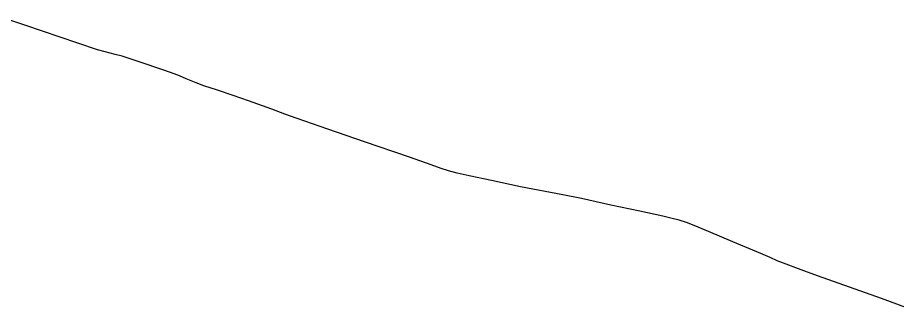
# Model space of a CAD drawing. Header units: metres. Extents: x 2534007 to 2539113, y 1151834 to 1154458.
# Drawn here: x 2536560 to 2537836, y 1152599 to 1153021 of the extents above; entities that cross this region are included whole.
import ezdxf

# ---------------------------------------------------------------- set-up
doc = ezdxf.new("R2010")
doc.units = ezdxf.units.M
doc.layers.add('Rail', color=7, linetype='Continuous')

msp = doc.modelspace()

# ---------------------------------------------------------------- linework, layer by layer
at = {"layer": 'Rail'}
msp.add_lwpolyline([(2537848.778, 1152599.326), (2537813.229, 1152612.093), (2537720.679, 1152645.091), (2537696.578, 1152653.919), (2537671.217, 1152663.447), (2537661.758, 1152667.09), (2537651.6, 1152671.854), (2537638.288, 1152677.95), (2537597.583, 1152694.904), (2537562.413, 1152709.617), (2537541.535, 1152718.234), (2537530.255, 1152722.718), (2537519.746, 1152726.081), (2537509.447, 1152728.813), (2537495.855, 1152731.896), (2537462.646, 1152739.042), (2537420.68, 1152748.01), (2537377.873, 1152757.468), (2537351.18, 1152763.213), (2537289.597, 1152774.843), (2537247.491, 1152783.671), (2537215.263, 1152790.677), (2537197.818, 1152794.74), (2537185.067, 1152798.103), (2537174.277, 1152801.326), (2537160.195, 1152806.44), (2537128.668, 1152817.93), (2537063.372, 1152840.21), (2537009.915, 1152858.285), (2536965.427, 1152873.839), (2536947.421, 1152880.354), (2536928.645, 1152887.43), (2536895.086, 1152899.621), (2536872.667, 1152907.328), (2536850.107, 1152914.964), (2536830.35, 1152921.62), (2536818.93, 1152925.824), (2536804.358, 1152931.849), (2536794.985, 1152935.934), (2536787.166, 1152939.043), (2536772.13, 1152944.32), (2536736.259, 1152956.37), (2536720.565, 1152961.554), (2536711.808, 1152964.427), (2536701.649, 1152967.019), (2536687.217, 1152970.662), (2536675.867, 1152973.885), (2536647.142, 1152983.483), (2536570.356, 1153009.406), (2536537.287, 1153020.686)], dxfattribs=at)

doc.saveas('drawing.dxf')
